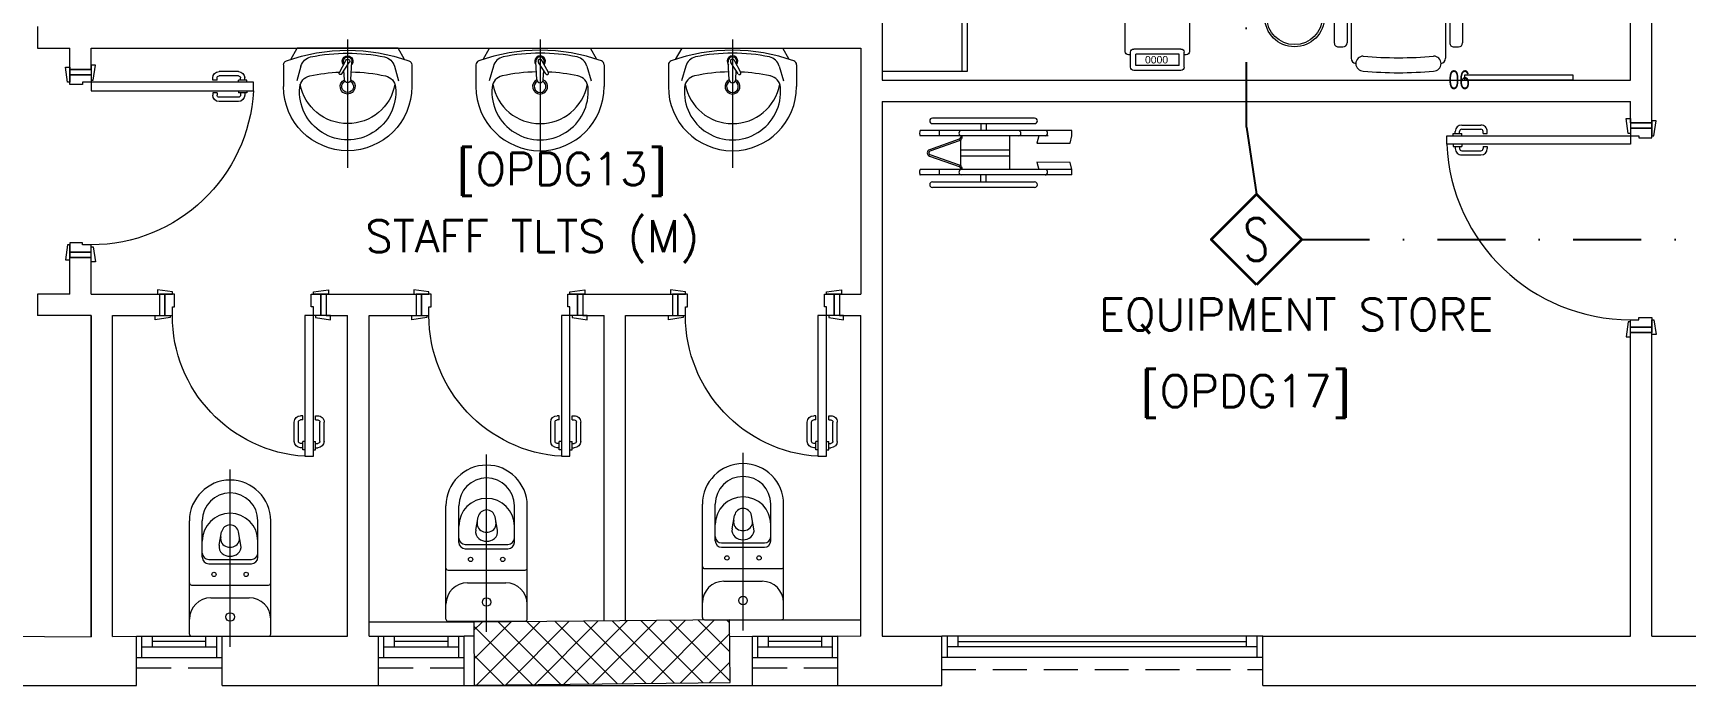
# Model space of a CAD drawing. Header units: inches. Extents: x -246178 to 57169, y -29325 to 19878.
# Drawn here: x 10226 to 17958, y -13100 to -10047 of the extents above; entities that cross this region are included whole.
import ezdxf
from ezdxf.enums import TextEntityAlignment as Align

# ---------------------------------------------------------------- set-up
doc = ezdxf.new("R2010")
doc.units = ezdxf.units.IN
doc.header["$LTSCALE"] = 25
doc.header["$MEASUREMENT"] = 0
doc.linetypes.add('00-Ground Floor$0$HIDDEN', pattern=[9.525, 6.35, -3.175])
doc.linetypes.add('DASHDOT', pattern=[25.4, 12.7, -6.35, 0, -6.35])
doc.layers.get('0').update_dxf_attribs({"color": 8})
for name, color, linetype, lineweight in [('00-Ground Floor$0$72_EGR_BASE_TEXT', 252, 'Continuous', 5), ('00-Ground Floor$0$72_EGR_EQP_TAG', 142, 'Continuous', 5), ('00-Ground Floor$0$Aluminum', 251, 'Continuous', 5), ('00-Ground Floor$0$C-HYDR-CTCH', 251, 'Continuous', 5), ('00-Ground Floor$0$Hatch', 254, 'Continuous', 5), ('00-Ground Floor$0$LOADING', 253, 'Continuous', 5), ('00-Ground Floor$0$Proj', 251, 'Continuous', 5), ('00-Ground Floor$0$SANIT', 250, 'Continuous', 5), ('00-Ground Floor$0$Walls', 251, 'Continuous', 5), ('00-Ground Floor$0$Wooden Joinery', 251, 'Continuous', 5), ('F-ALRM-CLNG @ 100', 33, 'Continuous', 35), ('F-ALRM-CLNG-CNDT', 51, 'DASHDOT', 25)]:
    doc.layers.add(name, color=color, linetype=linetype, lineweight=lineweight)
doc.styles.add('00-Ground Floor$0$SIMPLEX', font='SIMPLEX.shx', dxfattribs={"height": 150})
doc.styles.add('00-Ground Floor$0$Standard', font='arial.ttf')
doc.styles.add('00-Ground Floor$0$X3G_ENTITY_257CFD', font='swisscl.ttf', dxfattribs={"height": 200})
doc.styles.add('DC_Simplex', font='SIMPLEX.shx', dxfattribs={"width": 0.7})

# ---------------------------------------------------------------- blocks, each defined once
blk = doc.blocks.new('A$C5CF53093')
blk.add_lwpolyline([(0, -212.1), (-212.1, 0), (0, 212.1), (212.1, 0)], close=True)
blk = doc.blocks.new('*U11')
at = {"xscale": 0.01, "yscale": 0.01, "zscale": 0.01}
blk.add_blockref('A$C5CF53093', (0.007, -0.007), dxfattribs=at)
at = {"color": 6, "style": 'DC_Simplex', "width": 0.7, "flags": 8}
blk.add_attdef('TYPE', text='', height=2, rotation=360, dxfattribs=at).set_placement((0, 0), align=Align.MIDDLE_CENTER)
blk = doc.blocks.new('00-Ground Floor$0$A$C72370EFE')
at = {"layer": '00-Ground Floor$0$Wooden Joinery'}
for p, q in [((-0.05, -0.07), (-0.05, -0.16)), ((-0.03, -0.07), (-0.03, -0.16)), ((-0.01, -0.04), (-0.02, -0.04)), ((-0.01, -0.06), (-0.02, -0.06)), ((-0.01, -0.03), (-0.01, -0.07)), ((0, -0.03), (-0.01, -0.03)), ((0, -0.07), (-0.01, -0.07)), ((0.04, -0.03), (0.05, -0.03)), ((0.04, -0.07), (0.05, -0.07)), ((0.05, -0.03), (0.05, -0.07)), ((0.05, -0.04), (0.06, -0.04)), ((0.05, -0.06), (0.06, -0.06)), ((0.07, -0.07), (0.07, -0.16)), ((0.09, -0.07), (0.09, -0.16)), ((-0.01, -0.17), (-0.02, -0.17)), ((-0.01, -0.19), (-0.02, -0.19)), ((-0.01, -0.17), (-0.01, -0.19)), ((0.05, -0.17), (0.06, -0.17)), ((0.05, -0.17), (0.05, -0.19)), ((0.05, -0.19), (0.06, -0.19))]:
    blk.add_line(p, q, dxfattribs=at)
for centre, radius, start, end in [((-0.02, -0.07), 0.03, 90, 180), ((-0.02, -0.07), 0.01, 90, 180), ((0.06, -0.07), 0.03, 0, 90), ((0.06, -0.07), 0.01, 0, 90), ((-0.02, -0.16), 0.03, 180, 270), ((-0.02, -0.16), 0.01, 180, 270), ((0.06, -0.16), 0.01, 270, 0), ((0.06, -0.16), 0.03, 270, 0)]:
    blk.add_arc(centre, radius, start, end, dxfattribs=at)
blk = doc.blocks.new('00-Ground Floor$0$A$C5DAD61B4')
at = {"layer": '00-Ground Floor$0$Wooden Joinery'}
for points in [[(80, 959.1), (80, 969.1), (10, 979.1), (10, 959.1)], [(940, 959.1), (940, 969.1), (1010, 979.1), (1010, 959.1)], [(70, 859.1), (70, 849.1), (0, 839.1), (0, 859.1)], [(120, 859.1), (120, 0), (80, 0), (80, 859.1)], [(950, 859.1), (950, 849.1), (1020, 839.1), (1020, 859.1)]]:
    blk.add_lwpolyline(points, close=True, dxfattribs=at)
for points in [[(45, 859.1), (45, 959.1), (20, 959.1), (20, 859.1), (45, 859.1)], [(45, 859.1), (80, 859.1), (80, 899.1), (90, 899.1), (90, 959.1), (45, 959.1), (45, 859.1)], [(975, 859.1), (940, 859.1), (940, 899.1), (930, 899.1), (930, 959.1), (975, 959.1), (975, 859.1)], [(975, 859.1), (975, 959.1), (1000, 959.1), (1000, 859.1), (975, 859.1)]]:
    blk.add_lwpolyline(points, dxfattribs=at)
blk.add_arc((80, 859.1), 860, 272.66603, 0, dxfattribs=at)
at = {"layer": '00-Ground Floor$0$Wooden Joinery', "xscale": 999.9999999998854, "yscale": 999.9999999998854, "zscale": 999.9999999998854, "rotation": 180}
blk.add_blockref('00-Ground Floor$0$A$C72370EFE', (120, 0), dxfattribs=at)
blk = doc.blocks.new('00-Ground Floor$0$A$C268A7CF0')
at = {"layer": '00-Ground Floor$0$Wooden Joinery'}
for points in [[(80, 758.8), (80, 768.8), (10, 778.8), (10, 758.8)], [(740, 758.8), (740, 768.8), (810, 778.8), (810, 758.8)], [(70, 658.8), (70, 648.8), (0, 638.8), (0, 658.8)], [(120, 658.8), (120, 0), (80, 0), (80, 658.8)], [(750, 658.8), (750, 648.8), (820, 638.8), (820, 658.8)]]:
    blk.add_lwpolyline(points, close=True, dxfattribs=at)
for points in [[(45, 658.8), (45, 758.8), (20, 758.8), (20, 658.8), (45, 658.8)], [(45, 658.8), (80, 658.8), (80, 698.8), (90, 698.8), (90, 758.8), (45, 758.8), (45, 658.8)], [(775, 658.8), (740, 658.8), (740, 698.8), (730, 698.8), (730, 758.8), (775, 758.8), (775, 658.8)], [(775, 658.8), (775, 758.8), (800, 758.8), (800, 658.8), (775, 658.8)]]:
    blk.add_lwpolyline(points, dxfattribs=at)
blk.add_arc((80, 658.8), 660, 273.4748, 0, dxfattribs=at)
at = {"layer": '00-Ground Floor$0$Wooden Joinery', "xscale": 999.9999999998854, "yscale": 999.9999999998854, "zscale": 999.9999999998854, "rotation": 180}
blk.add_blockref('00-Ground Floor$0$A$C72370EFE', (120, 0), dxfattribs=at)
blk = doc.blocks.new('00-Ground Floor$0$A$C5FCA3E6B')
at = {"layer": '00-Ground Floor$0$Wooden Joinery'}
for points in [[(80, 858.9), (80, 868.9), (10, 878.9), (10, 858.9)], [(840, 858.9), (840, 868.9), (910, 878.9), (910, 858.9)], [(70, 758.9), (70, 748.9), (0, 738.9), (0, 758.9)], [(120, 758.9), (120, 0), (80, 0), (80, 758.9)], [(850, 758.9), (850, 748.9), (920, 738.9), (920, 758.9)]]:
    blk.add_lwpolyline(points, close=True, dxfattribs=at)
for points in [[(45, 758.9), (45, 858.9), (20, 858.9), (20, 758.9), (45, 758.9)], [(45, 758.9), (80, 758.9), (80, 798.9), (90, 798.9), (90, 858.9), (45, 858.9), (45, 758.9)], [(875, 758.9), (840, 758.9), (840, 798.9), (830, 798.9), (830, 858.9), (875, 858.9), (875, 758.9)], [(875, 758.9), (875, 858.9), (900, 858.9), (900, 758.9), (875, 758.9)]]:
    blk.add_lwpolyline(points, dxfattribs=at)
blk.add_arc((80, 758.9), 760, 273.01713, 0, dxfattribs=at)
at = {"layer": '00-Ground Floor$0$Wooden Joinery', "xscale": 999.9999999998854, "yscale": 999.9999999998854, "zscale": 999.9999999998854, "rotation": 180}
blk.add_blockref('00-Ground Floor$0$A$C72370EFE', (120, 0), dxfattribs=at)
blk = doc.blocks.new('00-Ground Floor$0$WC manta')
at = {"layer": '00-Ground Floor$0$SANIT'}
for p, q in [((-0.13, 0.18), (-0.13, -0.18)), ((-0.12, 0.19), (0.41, 0.19)), ((0.109, 0.18), (0.109, -0.18)), ((0.05, 0.09), (0.05, -0.09)), ((0.209, 0.1), (0.209, -0.1)), ((0.229, 0.1), (0.229, -0.1)), ((0.239, 0.13), (0.41, 0.13)), ((-0.18, 0), (0.65, 0)), ((0.2955, 0.051), (0.3581, 0.0393)), ((0.2955, -0.051), (0.3581, -0.0393)), ((0.239, -0.13), (0.41, -0.13)), ((-0.12, -0.19), (0.41, -0.19))]:
    blk.add_line(p, q, dxfattribs=at)
for centre, radius in [((0.159, 0.0752), 0.01), ((-0.04, 0), 0.02), ((0.159, -0.0753), 0.01)]:
    blk.add_circle(centre, radius, dxfattribs=at)
for centre, radius, start, end in [((-0.12, 0.18), 0.01, 90, 180), ((-0.05, 0.09), 0.1, 0, 90), ((0.119, 0.18), 0.01, 90, 180), ((0.41, 0), 0.19, 270, 90), ((0.239, 0.1), 0.03, 90, 180), ((0.259, 0.1), 0.03, 90, 180), ((0.3147, 0), 0.13, 270, 90), ((0.41, 0), 0.13, 270, 90), ((0.3029, 0), 0.0588, 141.52497, 218.47503), ((0.2882, 0.0117), 0.04, 79.42885, 141.52497), ((0.3454, 0), 0.0588, 166.41759, 193.58241), ((0.3271, 0.0044), 0.04, 79.42885, 166.41759), ((0.3507, 0), 0.04, 280.57115, 79.42885), ((0.2882, -0.0117), 0.04, 218.47503, 280.57115), ((0.3271, -0.0044), 0.04, 193.58241, 280.57115), ((-0.05, -0.09), 0.1, 270, 0), ((0.239, -0.1), 0.03, 180, 270), ((0.259, -0.1), 0.03, 180, 270), ((-0.12, -0.18), 0.01, 180, 270), ((0.119, -0.18), 0.01, 180, 270)]:
    blk.add_arc(centre, radius, start, end, dxfattribs=at)
blk = doc.blocks.new('00-Ground Floor$0$lav-manta 60')
at = {"layer": '00-Ground Floor$0$SANIT'}
for p, q in [((-0.2658, -0.0529), (-0.2358, 0)), ((-0.2358, 0), (0.2358, 0)), ((0, 0.04), (0, -0.56)), ((0.2658, -0.0529), (0.2358, 0)), ((-0.015, -0.1473), (-0.0199, -0.064)), ((0.0274, -0.121), (-0.0078, -0.0673)), ((0.0389, -0.1142), (0.0087, -0.0575)), ((0.0191, -0.077), (0.0199, -0.064)), ((-0.3, -0.0789), (-0.3, -0.18)), ((-0.2185, -0.0841), (-0.2383, -0.1537)), ((0.015, -0.1473), (0.0174, -0.1057)), ((0.2185, -0.0841), (0.2383, -0.1537)), ((0.3, -0.0789), (0.3, -0.18))]:
    blk.add_line(p, q, dxfattribs=at)
for centre, radius, start, end in [((-0.28, -0.0789), 0.02, 109.82288, 180), ((0, -0.8557), 0.8457, 70.17712, 109.82288), ((-0.1608, -0.1006), 0.06, 101.80862, 164.07939), ((0, -0.8696), 0.8457, 78.19138, 101.80862), ((0, -0.0617), 0.025, 320.74745, 220.36799), ((0, -0.0617), 0.02, 353.26708, 186.68201), ((0, -0.0617), 0.00966, 25.41267, 215.95772), ((0.1608, -0.1006), 0.06, 15.92061, 78.19138), ((0.28, -0.0789), 0.02, 0, 70.17712), ((-0.1645, -0.189), 0.06, 102.08826, 174.81422), ((0, -0.9572), 0.8457, 91.15716, 102.08826), ((0, -0.18), 0.035, 115.31059, 64.68941), ((0, -0.1473), 0.015, 180, 0), ((0, -0.9572), 0.8457, 88.54856, 88.84398), ((0.0332, -0.1176), 0.00666, 210.68519, 30.68519), ((0, -0.9572), 0.8457, 77.91174, 87.42745), ((0.1645, -0.189), 0.06, 5.18578, 77.91174), ((0, -0.18), 0.3, 180, 0), ((0, -0.2039), 0.2252, 174.81422, 5.18578), ((0, -0.1282), 0.2252, 190.60973, 349.39027), ((0, -0.18), 0.0275, 117.14957, 62.85043)]:
    blk.add_arc(centre, radius, start, end, dxfattribs=at)
blk = doc.blocks.new('00-Ground Floor$0$HF13461A-P')
at = {"layer": '00-Ground Floor$0$LOADING'}
for p, q in [((0.0229, 0.4353), (0.0229, 0.3653)), ((0.2579, 0.4503), (0.0379, 0.4503)), ((0.2493, 0.4266), (0.0466, 0.4266)), ((0.0466, 0.4266), (0.0466, 0.3739)), ((0.2493, 0.4266), (0.2493, 0.3739)), ((0.2729, 0.4353), (0.2729, 0.3653)), ((-0.0021, 0.3628), (-0.0021, 0.0228)), ((0.0229, 0.3778), (0.0129, 0.3778)), ((0.2579, 0.3503), (0.0379, 0.3503)), ((0.2493, 0.3739), (0.0466, 0.3739)), ((0.2829, 0.3778), (0.2729, 0.3778)), ((0.2979, 0.0228), (0.2979, 0.3628)), ((0.0229, -0.0022), (0.2729, -0.0022))]:
    blk.add_line(p, q, dxfattribs=at)
for centre, radius, start, end in [((0.0379, 0.4353), 0.015, 90, 180), ((0.2579, 0.4353), 0.015, 0, 90), ((0.0129, 0.3628), 0.015, 90, 180), ((0.0379, 0.3653), 0.015, 180, 270), ((0.2579, 0.3653), 0.015, 270, 0), ((0.2829, 0.3628), 0.015, 0, 90), ((0.0229, 0.0228), 0.025, 180, 270), ((0.2729, 0.0228), 0.025, 270, 0)]:
    blk.add_arc(centre, radius, start, end, dxfattribs=at)
at = {"layer": '00-Ground Floor$0$LOADING', "style": '00-Ground Floor$0$Standard'}
blk.add_text('0000', height=0.03477, dxfattribs=at).set_placement((0.0901, 0.3829))
blk = doc.blocks.new('00-Ground Floor$0$WM00001-P')
at = {"layer": '00-Ground Floor$0$LOADING'}
for radius in [0.14, 0.13]:
    blk.add_circle((0, 0), radius, dxfattribs=at)
blk = doc.blocks.new('00-Ground Floor$0$GF21018-P')
at = {"color": 0}
for p, q in [((-0.2207, 0.4756), (-0.2207, 0.0675)), ((0.2205, 0.4756), (0.2205, 0.0675)), ((-0.3002, 0.3226), (-0.3002, 0.14)), ((-0.2402, 0.3226), (-0.2402, 0.14)), ((0.24, 0.3226), (0.24, 0.14)), ((0.3, 0.3226), (0.3, 0.14)), ((-0.2806, 0.1204), (-0.2598, 0.1204)), ((0.2596, 0.1204), (0.2804, 0.1204))]:
    blk.add_line(p, q, dxfattribs=at)
for centre, radius, start, end in [((-0.2806, 0.14), 0.0196, 180, 270), ((-0.2598, 0.14), 0.0196, 270, 360), ((-0.1643, 0.0425), 0.0351, 90, 270), ((0, 1.8467), 1.7767, 264.69456, 275.30527), ((0.1641, 0.0425), 0.0351, 270, 90), ((0.2596, 0.14), 0.0196, 180, 270), ((0.2804, 0.14), 0.0196, 270, 0), ((-0.1957, 0.0675), 0.025, 180, 261.47208), ((0, 1.8314), 1.8314, 264.85322, 275.14698), ((0.1955, 0.0675), 0.025, 278.52792, 360)]:
    blk.add_arc(centre, radius, start, end, dxfattribs=at)
blk = doc.blocks.new('00-Ground Floor$0$HF14449A-P')
for p, q in [((-0.05, 0), (-0.7602, 0)), ((-0.2244, 0.0577), (-0.7026, 0.0577)), ((-0.7026, 0.0323), (-0.2244, 0.0323)), ((-0.4762, 0.0321), (-0.4762, -0.0003)), ((-0.4508, 0.0321), (-0.4508, -0.0003)), ((-0.05, -0.0255), (-0.05, 0)), ((-0.1618, -0.0254), (-0.7597, -0.0254)), ((-0.578, -0.0409), (-0.7158, -0.0896)), ((-0.7137, -0.0956), (-0.576, -0.047)), ((-0.5708, -0.044), (-0.5708, -0.1647)), ((-0.5699, -0.0249), (-0.5699, -0.0332)), ((-0.5636, -0.0346), (-0.5636, -0.0251)), ((-0.3406, -0.1837), (-0.3406, -0.0251)), ((-0.2045, -0.0254), (-0.2138, -0.0595)), ((-0.2138, -0.0595), (-0.0589, -0.0584)), ((-0.0589, -0.0584), (-0.05, -0.0255)), ((-0.7158, -0.1192), (-0.578, -0.1678)), ((-0.576, -0.1618), (-0.7137, -0.1132)), ((-0.5708, -0.0899), (-0.3406, -0.0899)), ((-0.5708, -0.1189), (-0.3406, -0.1189)), ((-0.0589, -0.1493), (-0.2138, -0.1482)), ((-0.2138, -0.1482), (-0.2045, -0.1824)), ((-0.0499, -0.1827), (-0.0589, -0.1493)), ((-0.05, -0.1827), (-0.7602, -0.1827)), ((-0.05, -0.2078), (-0.7593, -0.2078)), ((-0.5699, -0.1755), (-0.5699, -0.1837)), ((-0.5636, -0.1837), (-0.5636, -0.1742)), ((-0.4762, -0.2401), (-0.4762, -0.2078)), ((-0.4508, -0.2401), (-0.4508, -0.2078)), ((-0.05, -0.2078), (-0.05, -0.1827)), ((-0.7026, -0.2404), (-0.2244, -0.2404)), ((-0.2244, -0.2658), (-0.7026, -0.2658))]:
    blk.add_line(p, q)
for centre, radius, start, end in [((-0.7026, 0.045), 0.0127, 90, 180), ((-0.7026, 0.045), 0.0127, 180, 270), ((-0.2244, 0.045), 0.0127, 0, 90), ((-0.2244, 0.045), 0.0127, 270, 0), ((-0.5661, -0.0128), 0.0127, 98.73327, 261.25119), ((-0.5848, -0.0258), 0.0166, 294.28197, 333.37317), ((-0.5848, -0.0258), 0.023, 292.59255, 337.40745), ((-0.301, -0.0129), 0.0127, 279.82775, 82.50016), ((-0.7106, -0.1044), 0.0157, 109.43252, 250.56748), ((-0.7106, -0.1044), 0.00936, 109.42288, 250.57712), ((-0.5661, -0.1952), 0.0127, 98.74881, 261.26673), ((-0.5848, -0.183), 0.0166, 26.62683, 65.71803), ((-0.5848, -0.183), 0.023, 22.59255, 67.40745), ((-0.7026, -0.2531), 0.0127, 90, 180), ((-0.7026, -0.2531), 0.0127, 180, 270), ((-0.2244, -0.2531), 0.0127, 0, 90), ((-0.2244, -0.2531), 0.0127, 270, 0)]:
    blk.add_arc(centre, radius, start, end)
for centre, ratio, start_param, end_param in [((-0.7597, -0.0126), 0.241377, 0.152696, 3.141593), ((-0.6698, -0.0127), 0.078125, 3.141593, 6.498142), ((-0.1758, -0.0125), 0.964579, 3.250377, 6.096807), ((-0.7597, -0.1952), 0.241678, 0.147741, 3.289334), ((-0.6698, -0.1954), 0.078125, 3.141593, 6.498142), ((-0.1758, -0.1951), 0.964579, 3.252899, 6.098308)]:
    blk.add_ellipse(centre, major_axis=(0, 0.0127), ratio=ratio, start_param=start_param, end_param=end_param)
blk = doc.blocks.new('00-Ground Floor$0$GF21027-P')
at = {"layer": '00-Ground Floor$0$LOADING'}
for p, q in [((0.4, 0.4), (-0.4, 0.4)), ((-0.4, 0.4), (-0.4, 0)), ((0.4, 0), (0.4, 0.4)), ((-0.4, 0.025), (0.4, 0.025)), ((-0.4, 0), (0.4, 0))]:
    blk.add_line(p, q, dxfattribs=at)

msp = doc.modelspace()

# ---------------------------------------------------------------- hatches: boundary and pattern name
at = {"layer": '00-Ground Floor$0$Hatch'}
h = msp.add_hatch(dxfattribs=at)
h.set_pattern_fill('ANSI37', color=256, scale=30)
h.set_pattern_definition([(45, (-1981.42, -13099.68), (-67.35192, 67.35192), []), (135, (-1981.42, -13099.68), (-67.35192, -67.35192), [])])
h.paths.add_polyline_path([(48971.2, 8818.2), (48367.3, 8810.1), (48371.2, 8521.7), (48975.1, 8529.8)])
h.paths.add_polyline_path([(41810.5, 8810.5), (41227, 8805), (41207, 8513.7), (41790.5, 8519.1)])
h.paths.add_polyline_path([(27433.5, 8803.1), (26834.4, 8799), (26828.7, 8506), (27427.8, 8510)])
h.paths.add_polyline_path([(34618.7, 8805.3), (34017.5, 8797.8), (34009.3, 8512.1), (34610.5, 8519.6)])
h.paths.add_polyline_path([(20214.3, 8812.4), (19607.8, 8790.5), (19622.4, 8498), (20228.8, 8519.8)])
h.paths.add_polyline_path([(13477.7, 8802), (12255.7, 8825.9), (12249.3, 8529.8), (13471.3, 8505.8)])
h.paths.add_polyline_path([(13491.8, 1601.9), (12276.8, 1586.2), (12263.3, 1293.7), (13478.3, 1309.4)])
h.paths.add_polyline_path([(13465.7, -5591.3), (12262.6, -5607.3), (12256.9, -5900.3), (13460, -5884.3)])
h.paths.add_polyline_path([(13484.2, -12790), (12287.5, -12801.4), (12290.4, -13095.9), (13487, -13084.4)])
h.paths.add_polyline_path([(5849.2, -12787.9), (5245.6, -12791.6), (5256.3, -13077.1), (5859.8, -13073.4)])
h.paths.add_polyline_path([(5833.8, -5589.9), (5236.9, -5588.3), (5236.8, -5889.5), (5833.6, -5891)])
h.paths.add_polyline_path([(5843.6, 1599.7), (5224.3, 1600.9), (5213.7, 1298), (5833, 1296.7)])
h.paths.add_polyline_path([(5820.3, 8779.1), (5219.7, 8793.5), (5216, 8503.9), (5816.7, 8489.4)])
h.paths.add_polyline_path([(-1378.8, 8777.2), (-1981.4, 8799.9), (-1979.5, 8511.6), (-1376.9, 8488.9)])
h.paths.add_polyline_path([(-1371.1, -5601.1), (-1973.1, -5608.1), (-1969.7, -5899.7), (-1367.7, -5892.7)])
h.paths.add_polyline_path([(-1353.5, -12795.7), (-1951.9, -12796.7), (-1947.1, -13097.4), (-1348.7, -13096.4)])
h.paths.add_polyline_path([(20233.2, -12782.5), (19627.5, -12795.4), (19633.2, -13096.6), (20238.9, -13083.7)])
h.paths.add_polyline_path([(20226.6, -5590), (19632.3, -5607.6), (19634.4, -5904.1), (20228.7, -5886.6)])
h.paths.add_polyline_path([(20217.9, 1618), (19619, 1610.4), (19623, 1310.2), (20221.9, 1317.9)])
h.paths.add_polyline_path([(27418.3, 1602.8), (26816.3, 1607.5), (26820.6, 1315.3), (27422.5, 1310.7)])
h.paths.add_polyline_path([(27422, -5579.9), (26818.1, -5597.5), (26831.6, -5897.5), (27431.7, -5876.5)])
h.paths.add_polyline_path([(27438.1, -12795.9), (26834.3, -12789.3), (26831.9, -13075), (27435.7, -13081.6)])
h.paths.add_polyline_path([(34636.6, -12785.4), (34039.3, -12800), (34048.3, -13099.7), (34645.6, -13085.1)])
h.paths.add_polyline_path([(34629.3, -5597.1), (34028, -5595.2), (34029.2, -5892.4), (34630.4, -5894.3)])
h.paths.add_polyline_path([(34592.8, 1606.7), (34012, 1611.4), (34031.7, 1321.6), (34612.5, 1316.9)])
h.paths.add_polyline_path([(41796.2, 1606), (41198.6, 1619.8), (41200.6, 1327.8), (41798.2, 1314.1)])
h.paths.add_polyline_path([(41797.2, -5592.6), (41228.8, -5600.2), (41230.6, -5894.3), (41799, -5886.7)])
h.paths.add_polyline_path([(41834.3, -12789.7), (41229, -12792.4), (41230.4, -13096.9), (41835.6, -13094.3)])
h.paths.add_polyline_path([(49008.5, -12790.2), (48420.5, -12774.1), (48407.3, -13081.4), (48995.3, -13097.4)])
h.paths.add_polyline_path([(48992.7, -5590.8), (48389.5, -5589.7), (48387.5, -5886.2), (48990.7, -5887.3)])

# ---------------------------------------------------------------- linework, layer by layer
at = {"layer": '00-Ground Floor$0$Aluminum'}
for p, q in [((10710.3, -12867.4, 0), (11110.3, -12867.4, 0)), ((10735.3, -12967.4, 0), (10735.3, -12867.4, 0)), ((10785.3, -12917.4, 0), (10785.3, -12867.4, 0)), ((11035.3, -12892.4, 0), (10785.3, -12892.4, 0)), ((11035.3, -12917.4, 0), (11035.3, -12867.4, 0)), ((11085.3, -12967.4, 0), (11085.3, -12867.4, 0)), ((11842.7, -12867.4, 0), (12242.7, -12867.4, 0)), ((11867.7, -12967.4, 0), (11867.7, -12867.4, 0)), ((11917.7, -12917.4, 0), (11917.7, -12867.4, 0)), ((12167.7, -12892.4, 0), (11917.7, -12892.4, 0)), ((12167.7, -12917.4, 0), (12167.7, -12867.4, 0)), ((12217.7, -12967.4, 0), (12217.7, -12867.4, 0)), ((13591.1, -12867.4), (13991.1, -12867.4)), ((13616.1, -12967.4), (13616.1, -12867.4)), ((13666.1, -12917.4), (13666.1, -12867.4)), ((13916.1, -12892.4), (13666.1, -12892.4)), ((13916.1, -12917.4), (13916.1, -12867.4)), ((13966.1, -12967.4), (13966.1, -12867.4)), ((15977.9, -12867.4, 0), (14477.9, -12867.4, 0)), ((14502.9, -12967.4, 0), (14502.9, -12867.4, 0)), ((14552.9, -12917.4, 0), (14552.9, -12867.4, 0)), ((14552.9, -12892.4, 0), (15902.9, -12892.4, 0)), ((15902.9, -12917.4, 0), (15902.9, -12867.4, 0)), ((15952.9, -12967.4, 0), (15952.9, -12867.4, 0)), ((10710.3, -12967.4, 0), (11110.3, -12967.4, 0)), ((10735.3, -12917.4, 0), (11085.3, -12917.4, 0)), ((11842.7, -12967.4, 0), (12242.7, -12967.4, 0)), ((11867.7, -12917.4, 0), (12217.7, -12917.4, 0)), ((13591.1, -12967.4), (13991.1, -12967.4)), ((13616.1, -12917.4), (13966.1, -12917.4)), ((15977.9, -12967.4, 0), (14477.9, -12967.4, 0)), ((15952.9, -12917.4, 0), (14502.9, -12917.4, 0))]:
    msp.add_line(p, q, dxfattribs=at)
at = {"layer": '00-Ground Floor$0$C-HYDR-CTCH', "flags": 128}
msp.add_lwpolyline([(12290.4, -13095.9), (13487, -13084.4), (13484.2, -12790), (12287.5, -12801.4), (12290.4, -13095.9)], dxfattribs=at)
at = {"layer": '00-Ground Floor$0$LOADING', "elevation": 0}
msp.add_lwpolyline([(17429.3, -10242.4), (17429.3, -10267.4), (16923.3, -10267.4), (16923.3, -10242.4), (17429.3, -10242.4)], dxfattribs=at)
at = {"layer": '00-Ground Floor$0$Proj', "linetype": '00-Ground Floor$0$HIDDEN'}
for p, q in [((11110.3, -13017.4, 0), (10710.3, -13017.4, 0)), ((12242.7, -13017.4, 0), (11842.7, -13017.4, 0)), ((13991.1, -13017.4), (13591.1, -13017.4)), ((14477.9, -13022.6, 0), (15977.9, -13022.6, 0))]:
    msp.add_line(p, q, dxfattribs=at)
at = {"layer": '00-Ground Floor$0$Walls'}
for p, q in [((14197.9, -7267.4, 0), (14197.9, -10267.4, 0)), ((17697.7, -10267.4, 0), (17697.7, -8367.4, 0)), ((17797.7, -10467.4, 0), (17797.7, -8357.4, 0)), ((10247.9, -10017.4, 0), (10247.9, -10117.4, 0)), ((10247.9, -10117.4, 0), (10397.9, -10117.4, 0)), ((10397.9, -10217.4, 0), (10397.9, -10117.4, 0)), ((10497.9, -10117.4, 0), (14097.9, -10117.4, 0)), ((10497.9, -10217.4, 0), (10497.9, -10117.4, 0)), ((14097.9, -10117.4, 0), (14097.9, -11267.4, 0)), ((10497.9, -10217.4, 0), (10397.9, -10217.4, 0)), ((14197.9, -10267.4, 0), (17697.7, -10267.4, 0)), ((14197.9, -10367.4, 0), (14197.9, -12867.4, 0)), ((14197.9, -10367.4, 0), (17697.7, -10367.4, 0)), ((17697.7, -10467.4, 0), (17697.7, -10367.4, 0)), ((17697.7, -10467.4, 0), (17797.7, -10467.4, 0)), ((10497.9, -11097.4, 0), (10397.9, -11097.4, 0)), ((10397.9, -11267.4, 0), (10397.9, -11097.4, 0)), ((10497.9, -11267.4, 0), (10497.9, -11097.4, 0)), ((10397.9, -11267.4, 0), (10247.9, -11267.4, 0)), ((10247.9, -11267.4, 0), (10247.9, -11367.4, 0)), ((10497.9, -11267.4, 0), (10817.9, -11267.4, 0)), ((10817.9, -11267.4, 0), (10817.9, -11367.4, 0)), ((11597.9, -11267.4, 0), (11597.9, -11367.4, 0)), ((11597.9, -11267.4, 0), (12017.9, -11267.4, 0)), ((12017.9, -11267.4, 0), (12017.9, -11367.4, 0)), ((12797.9, -11267.4, 0), (13217.9, -11267.4, 0)), ((12797.9, -11267.4, 0), (12797.9, -11367.4, 0)), ((13217.9, -11267.4, 0), (13217.9, -11367.4, 0)), ((13997.9, -11267.4, 0), (14097.9, -11267.4, 0)), ((10497.9, -11367.4, 0), (10247.9, -11367.4, 0)), ((10497.9, -12867.4, 0), (10497.9, -11367.4, 0)), ((10497.9, -11367.4, 0), (10497.9, -12869.4, 0)), ((10597.9, -11368.4, 0), (10817.9, -11367.4, 0)), ((10597.9, -12868.2, 0), (10597.9, -11368.4, 0)), ((11597.9, -11367.4, 0), (11697.9, -11367.4, 0)), ((11697.9, -12867.4, 0), (11697.9, -11367.4, 0)), ((11797.9, -12867.4, 0), (11797.9, -11367.4, 0)), ((11797.9, -11367.4, 0), (12017.9, -11367.4, 0)), ((12797.9, -11367.4, 0), (12897.9, -11367.4, 0)), ((12897.9, -12797.4, 0), (12897.9, -11367.4, 0)), ((12997.9, -12797.4, 0), (12997.9, -11367.4, 0)), ((12997.9, -11367.4, 0), (13217.9, -11367.4, 0)), ((13997.9, -11367.4, 0), (14097.9, -11367.4, 0)), ((14097.9, -12867.4, 0), (14097.9, -11367.4, 0)), ((17697.7, -11447.4, 0), (17797.7, -11447.4, 0)), ((17697.7, -12867.4, 0), (17697.7, -11447.4, 0)), ((17797.7, -12867.4, 0), (17797.7, -11447.4, 0)), ((12287.5, -12801.4), (11797.9, -12801.4, 0)), ((13484.2, -12790), (14097.9, -12790, 0)), ((9977.9, -12866.4, 0), (10497.9, -12869.4, 0)), ((10597.9, -12868.2, 0), (10710.3, -12867.4, 0)), ((10710.3, -13097.4, 0), (10710.3, -12867.4, 0)), ((11110.3, -12867.4, 0), (11697.9, -12867.4, 0)), ((11110.3, -13097.4, 0), (11110.3, -12867.4, 0)), ((11797.9, -12867.4, 0), (11842.7, -12867.4, 0)), ((11842.7, -13097.4, 0), (11842.7, -12867.4, 0)), ((12242.7, -13097.4, 0), (12242.7, -12867.4, 0)), ((12288.2, -12867.4), (12242.7, -12867.4, 0)), ((13485, -12868.4), (13591.1, -12867.4)), ((13591.1, -13097.4), (13591.1, -12867.4)), ((13991.1, -13097.4), (13991.1, -12867.4)), ((14097.2, -12868.4), (13991.1, -12867.4)), ((14197.9, -12867.4, 0), (14477.9, -12867.4, 0)), ((14477.9, -13097.4, 0), (14477.9, -12867.4, 0)), ((15977.9, -12867.4, 0), (17697.7, -12867.4, 0)), ((15977.9, -13097.4, 0), (15977.9, -12867.4, 0)), ((17797.7, -12867.4, 0), (18097.7, -12867.4, 0)), ((9977.9, -13097.4, 0), (10710.3, -13097.4, 0)), ((11110.3, -13097.4, 0), (11977.9, -13097.4, 0)), ((11977.9, -13097.4, 0), (14477.9, -13097.4, 0)), ((15977.9, -13097.4, 0), (18097.7, -13097.4, 0))]:
    msp.add_line(p, q, dxfattribs=at)
at = {"layer": '00-Ground Floor$0$Walls', "color": 1}
msp.add_lwpolyline([(12290.4, -13095.9), (13487, -13084.4), (13484.2, -12790), (12287.5, -12801.4)], close=True, dxfattribs=at)
at = {"layer": 'F-ALRM-CLNG-CNDT', "elevation": 0}
msp.add_lwpolyline([(16160.6, -11013.1), (18623.4, -11013.1, 0.414214), (18698.4, -10938.1), (18698.4, -8060.3)], format="xyb", dxfattribs=at)
at = {"layer": 'F-ALRM-CLNG-CNDT'}
msp.add_lwpolyline([(15900.7, -8912.8), (15900.7, -10476.4, 0.037215), (15901.5, -10487.5), (15948.5, -10801)], format="xyb", dxfattribs=at)

# ---------------------------------------------------------------- block references
at = {"layer": '00-Ground Floor$0$LOADING', "yscale": 1000, "zscale": 1000}
for name, p, xscale, rotation in [('00-Ground Floor$0$GF21027-P', (14597.9, -9825.7, 0), 1000, 90.00000002091183), ('00-Ground Floor$0$HF13461A-P', (15337.4, -9771.7), -1000, 180)]:
    msp.add_blockref(name, p, dxfattribs=dict(at, xscale=xscale, rotation=rotation))
at = {"layer": '00-Ground Floor$0$LOADING', "extrusion": (-2.24021e-05, -7.77426e-06, 1), "xscale": 1000, "yscale": 1000, "zscale": 1000, "rotation": 359.9985892349692}
msp.add_blockref('00-Ground Floor$0$GF21018-P', (16612.9, -10232.8, -0.3), dxfattribs=at)
at = {"layer": '00-Ground Floor$0$LOADING', "extrusion": (2.24019e-05, 2.25232e-18, -1), "xscale": -1000, "yscale": 1000, "zscale": 1000}
msp.add_blockref('00-Ground Floor$0$WM00001-P', (-16127.2, -9971.6, 0.4), dxfattribs=at)
at = {"layer": '00-Ground Floor$0$LOADING', "lineweight": 0, "xscale": 1000, "yscale": 1000, "zscale": 1000}
msp.add_blockref('00-Ground Floor$0$HF14449A-P', (15135.6, -10503.1), dxfattribs=at)
at = {"layer": '00-Ground Floor$0$SANIT', "yscale": 1000.000000000223, "zscale": 1000.000000000223}
for p, xscale in [((11697.9, -10117.4, 0), -1000.000000000223), ((12597.9, -10117.4, 0), 1000.000000000223), ((13497.9, -10117.4, 0), 1000.000000000223)]:
    msp.add_blockref('00-Ground Floor$0$lav-manta 60', p, dxfattribs=dict(at, xscale=xscale))
at = {"layer": '00-Ground Floor$0$SANIT', "xscale": 999.9999999999995, "yscale": 999.9999999999995, "zscale": 999.9999999999995, "rotation": 90.00000000000001}
for p in [(12347.9, -12667.4, 0), (13547.2, -12660.3), (11147.9, -12737.4, 0)]:
    msp.add_blockref('00-Ground Floor$0$WC manta', p, dxfattribs=at)
at = {"layer": '00-Ground Floor$0$Wooden Joinery', "xscale": -1, "rotation": 90}
msp.add_blockref('00-Ground Floor$0$A$C5FCA3E6B', (11256.9, -10197.4, 0), dxfattribs=at)
at = {"layer": '00-Ground Floor$0$Wooden Joinery', "rotation": 270}
msp.add_blockref('00-Ground Floor$0$A$C5DAD61B4', (16838.7, -10447.4, 0), dxfattribs=at)
at = {"layer": '00-Ground Floor$0$Wooden Joinery', "xscale": -1}
for p in [(11617.9, -12026.2, 0), (12817.9, -12026.2, 0), (14017.9, -12026.2, 0)]:
    msp.add_blockref('00-Ground Floor$0$A$C268A7CF0', p, dxfattribs=at)
at = {"layer": 'F-ALRM-CLNG @ 100', "xscale": 100, "yscale": 100, "zscale": 100}
msp.add_blockref('*U11', (15947.8, -11012.4, 0), dxfattribs=at).add_auto_attribs({'TYPE': 'S'})

# ---------------------------------------------------------------- texts
at = {"layer": '00-Ground Floor$0$72_EGR_BASE_TEXT', "char_height": 150, "attachment_point": 2, "style": '00-Ground Floor$0$SIMPLEX'}
for s, insert in [('[OPDG13]', (12699.2, -10607.9, 0)), ('STAFF TLTS (M)', (12561.2, -10922.3)), ('EQUIPMENT STORE', (16134.2, -11288.1)), ('[OPDG17]', (15898.5, -11646.1, 0))]:
    msp.add_mtext(s, dxfattribs=dict(at, insert=insert))
at = {"layer": '00-Ground Floor$0$72_EGR_EQP_TAG', "insert": (16897.4, -10221.9, 0), "char_height": 87.47, "attachment_point": 2, "style": '00-Ground Floor$0$X3G_ENTITY_257CFD'}
msp.add_mtext('06', dxfattribs=at)

doc.saveas('drawing.dxf')
